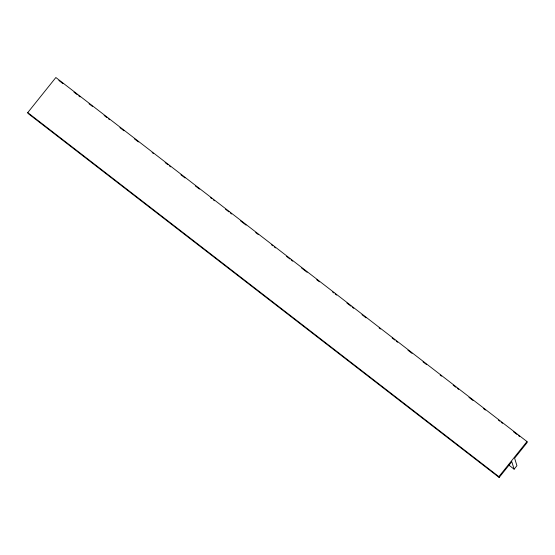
<?xml version="1.0" encoding="UTF-8"?>
<svg xmlns="http://www.w3.org/2000/svg" width="555" height="555" viewBox="0 0 555 555"><rect width="100%" height="100%" fill="white"/><g stroke="black" fill="none" stroke-linecap="round" stroke-linejoin="round"><path stroke-width="0.83" d="M514.117 469.176L511.786 461.691L499.139 477.48L28.007 113.435L27.75 112.603L55.861 77.52L526.993 441.565L527.25 442.397L514.603 458.18L516.927 465.666L514.117 469.176L508.63 464.93M499.139 477.48L498.883 476.648L526.993 441.565M58.865 80.475L62.979 83.652M73.954 92.13L77.381 94.78M78.748 95.842L80.121 96.896M89.036 103.785L92.47 106.435M104.125 115.447L106.865 117.563M108.239 118.624L109.612 119.686M119.901 127.636L124.015 130.814M134.296 138.764L138.417 141.941M152.132 152.542L153.499 153.596M165.161 162.608L167.901 164.724M169.275 165.785L170.649 166.847M180.93 174.797L185.044 177.975M195.332 185.925L199.446 189.102M210.421 197.58L211.795 198.641M213.162 199.703L214.535 200.757M225.51 209.235L228.938 211.885M230.311 212.947L231.678 214.008M240.593 220.897L246.08 225.136M255.682 232.552L258.422 234.675M271.457 244.741L272.824 245.803M274.198 246.864L275.571 247.918M286.54 256.396L289.974 259.046M291.34 260.108L292.714 261.169M301.629 268.058L307.116 272.297M316.718 279.713L319.458 281.836M332.487 291.902L333.86 292.964M335.234 294.025L336.601 295.08M346.889 303.03L351.003 306.207M352.376 307.269L353.75 308.33M361.978 314.685L366.092 317.869M379.12 327.936L380.494 328.997M392.149 338.002L394.896 340.125M396.263 341.186L397.637 342.241M407.925 350.191L412.039 353.368M423.014 361.846L426.441 364.496M440.157 375.097L441.53 376.158M453.185 385.163L455.933 387.286M457.299 388.347L458.673 389.402M468.961 397.352L473.075 400.53M483.363 408.48L485.417 410.069M498.445 420.135L499.819 421.196M501.193 422.258L502.559 423.319M513.535 431.797L516.962 434.447M518.335 435.508L519.709 436.563M27.75 112.603L498.883 476.648"/></g></svg>
